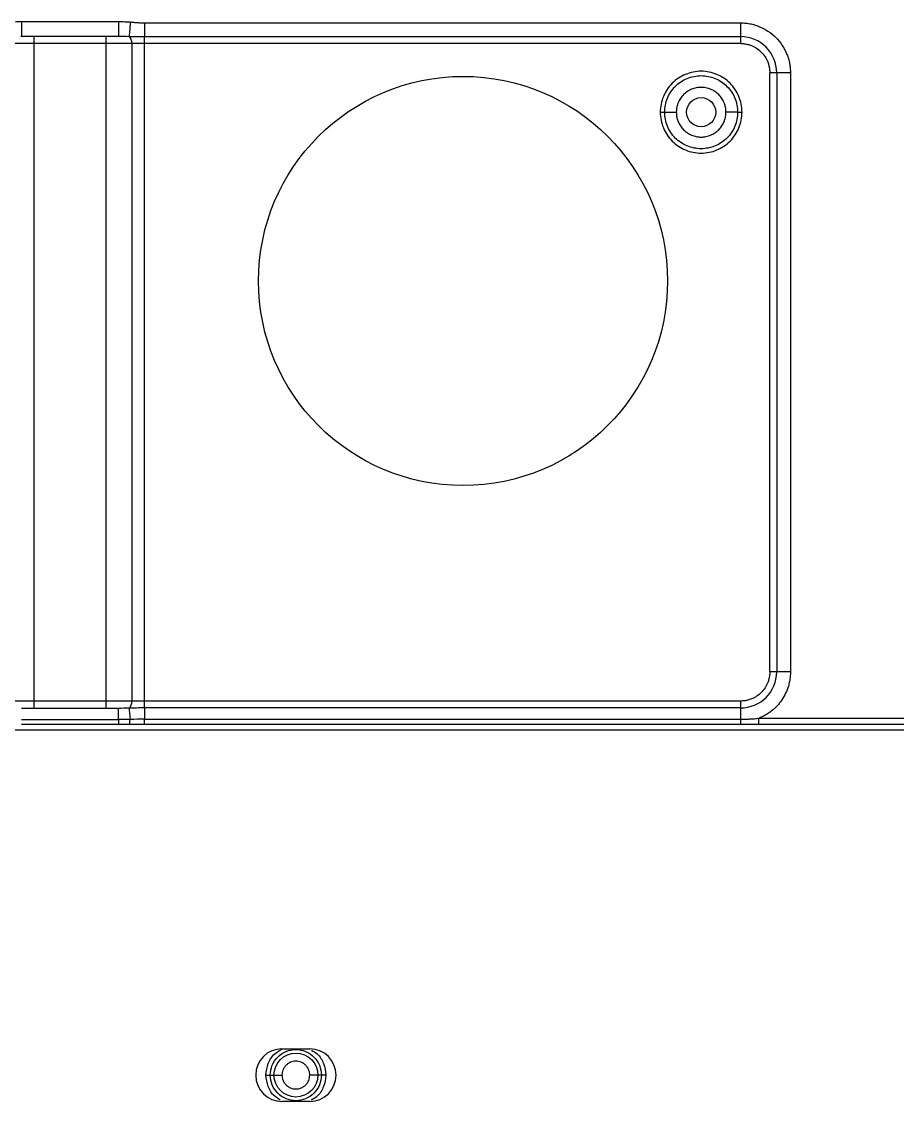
# Model space of a CAD drawing. Header units: millimetres. Extents: x -1 to 1576, y 30 to 633.
# Drawn here: x 1354.3 to 1414.3, y 405.2 to 479.1 of the extents above; entities that cross this region are included whole.
import ezdxf

# ---------------------------------------------------------------- set-up
doc = ezdxf.new("R2010")
doc.units = ezdxf.units.MM

msp = doc.modelspace()

# ---------------------------------------------------------------- linework, layer by layer
at = {"color": 7, "linetype": 'Continuous', "lineweight": 25}
for p, q in [((1354.329, 479.053), (1360.953, 479.053)), ((1362.738, 478.967), (1403.551, 478.967)), ((1403.551, 478.967), (1403.551, 477.553)), ((1403.551, 477.553), (1311.731, 477.553)), ((1354.284, 478.053), (1354.333, 478.058)), ((1354.329, 478.053), (1360.953, 478.053)), ((1355.159, 478.053), (1355.159, 432.053)), ((1360.123, 432.053), (1360.123, 478.053)), ((1361.866, 477.553), (1361.866, 432.553)), ((1362.738, 478.024), (1403.551, 478.024)), ((1362.738, 432.082), (1362.738, 478.024)), ((1406.965, 475.553), (1405.551, 475.553)), ((1405.551, 434.553), (1405.551, 475.553)), ((1406.022, 475.553), (1406.022, 434.553)), ((1406.965, 475.553), (1406.965, 434.553)), ((1406.965, 434.553), (1405.551, 434.553)), ((1403.551, 432.553), (1311.731, 432.553)), ((1403.551, 432.553), (1403.551, 431.307)), ((1360.953, 432.053), (1354.329, 432.053)), ((1360.998, 432.053), (1360.949, 432.05)), ((1403.551, 432.082), (1362.738, 432.082)), ((1354.329, 431.285), (1360.953, 431.285)), ((1360.953, 430.951), (1354.329, 430.951)), ((1360.953, 431.285), (1360.953, 430.951)), ((1362.738, 431.307), (1403.551, 431.307)), ((1403.551, 430.945), (1362.738, 430.945)), ((1404.811, 431.38), (1418.111, 431.38)), ((1418.111, 430.937), (1404.811, 430.937)), ((1432.771, 430.553), (1342.331, 430.553)), ((1372.156, 408.753), (1374.056, 408.753)), ((1374.056, 405.153), (1372.156, 405.153))]:
    msp.add_line(p, q, dxfattribs=at)
msp.add_circle((1384.551, 461.303), 14, dxfattribs=at)
at = {"color": 141}
for centre, radius in [((1400.851, 472.853), 1), ((1373.106, 406.953), 1.5)]:
    msp.add_circle(centre, radius, dxfattribs=at)
at = {"color": 7, "linetype": 'Continuous', "lineweight": 25}
for centre, radius, start, end in [((1361.309, 477.63), 0.562, 352.17675, 47.56507), ((1403.551, 475.553), 2.471, 0, 90), ((1403.551, 434.553), 2.471, 270, 360), ((1361.309, 432.477), 0.562, 312.43497, 7.82324), ((1372.156, 406.953), 1.8, 90, 270), ((1374.056, 406.953), 1.8, 270, 90)]:
    msp.add_arc(centre, radius, start, end, dxfattribs=at)
for points, knots in [([(1353.513, 479.027), (1353.569, 479.031), (1353.69, 479.04), (1353.882, 479.047), (1354.098, 479.052), (1354.249, 479.053), (1354.329, 479.053)], [0, 0, 0, 0, 0.207871, 0.443757, 0.707773, 1, 1, 1, 1]), ([(1354.329, 479.053), (1354.329, 478.791), (1354.329, 478.531), (1354.329, 478.161), (1354.329, 478.053), (1354.329, 478.053)], [0, 0, 0, 0, 0.5, 0.5, 1, 1, 1, 1]), ([(1360.953, 479.053), (1361.105, 479.053), (1361.377, 479.052), (1361.649, 479.035), (1361.769, 479.027)], [0, 0, 0, 0, 0.556213, 1, 1, 1, 1]), ([(1360.953, 479.053), (1360.953, 478.922), (1360.953, 478.791), (1360.953, 478.55), (1360.953, 478.439), (1360.953, 478.254), (1360.953, 478.179), (1360.953, 478.079), (1360.953, 478.053), (1360.953, 478.053)], [0, 0, 0, 0, 0.25, 0.25, 0.5, 0.5, 0.75, 0.75, 1, 1, 1, 1]), ([(1361.769, 479.027), (1361.75, 478.794), (1361.731, 478.562), (1361.702, 478.206), (1361.692, 478.083), (1361.689, 478.044)], [0, 0, 0, 0, 0.5, 0.5, 1, 1, 1, 1]), ([(1361.769, 479.027), (1361.854, 479.02), (1362.02, 479.005), (1362.267, 478.984), (1362.506, 478.97), (1362.663, 478.968), (1362.738, 478.967)], [0, 0, 0, 0, 0.26275, 0.514851, 0.767475, 1, 1, 1, 1]), ([(1362.738, 478.967), (1362.738, 478.762), (1362.738, 478.557), (1362.738, 478.222), (1362.738, 478.093), (1362.738, 478.024)], [0, 0, 0, 0, 0.5, 0.5, 1, 1, 1, 1]), ([(1403.551, 478.967), (1403.613, 478.966), (1403.736, 478.964), (1403.919, 478.949), (1404.101, 478.925), (1404.281, 478.891), (1404.459, 478.847), (1404.635, 478.793), (1404.968, 478.671), (1405.439, 478.428), (1405.981, 477.984), (1406.426, 477.442), (1406.69, 476.929), (1406.835, 476.507), (1406.91, 476.194), (1406.957, 475.875), (1406.962, 475.661), (1406.965, 475.553)], [0, 0, 0, 0, 0.034552, 0.068858, 0.103016, 0.137128, 0.171294, 0.205615, 0.240191, 0.37006, 0.500029, 0.629897, 0.759866, 0.820152, 0.879909, 0.939678, 1, 1, 1, 1]), ([(1403.551, 477.553), (1403.593, 477.552), (1403.677, 477.551), (1403.802, 477.539), (1403.926, 477.519), (1404.048, 477.492), (1404.169, 477.457), (1404.376, 477.382), (1404.657, 477.237), (1404.975, 476.977), (1405.235, 476.659), (1405.399, 476.341), (1405.493, 476.052), (1405.542, 475.804), (1405.548, 475.637), (1405.551, 475.553)], [0, 0, 0, 0, 0.040276, 0.080243, 0.120058, 0.159883, 0.199877, 0.240199, 0.370043, 0.500057, 0.629901, 0.759916, 0.840121, 0.919721, 1, 1, 1, 1]), ([(1403.651, 472.853), (1403.651, 473.22), (1403.578, 473.586), (1403.297, 474.264), (1403.09, 474.574), (1402.572, 475.092), (1402.261, 475.3), (1401.584, 475.58), (1401.218, 475.653), (1400.484, 475.653), (1400.118, 475.58), (1399.441, 475.299), (1399.13, 475.092), (1398.612, 474.574), (1398.405, 474.263), (1398.124, 473.586), (1398.051, 473.22), (1398.051, 472.853)], [0, 0, 0, 0, 0.125, 0.125, 0.25, 0.25, 0.375, 0.375, 0.5, 0.5, 0.625, 0.625, 0.75, 0.75, 0.875, 0.875, 1, 1, 1, 1]), ([(1398.351, 472.853), (1398.351, 473.181), (1398.416, 473.508), (1398.667, 474.113), (1398.852, 474.39), (1399.314, 474.852), (1399.591, 475.037), (1400.196, 475.288), (1400.523, 475.353), (1401.179, 475.353), (1401.506, 475.288), (1402.111, 475.037), (1402.388, 474.852), (1402.85, 474.39), (1403.035, 474.113), (1403.286, 473.508), (1403.351, 473.181), (1403.351, 472.853)], [0, 0, 0, 0, 0.125, 0.125, 0.25, 0.25, 0.375, 0.375, 0.5, 0.5, 0.625, 0.625, 0.75, 0.75, 0.875, 0.875, 1, 1, 1, 1]), ([(1402.551, 472.853), (1402.55, 472.898), (1402.548, 472.987), (1402.532, 473.12), (1402.506, 473.25), (1402.47, 473.379), (1402.4, 473.567), (1402.274, 473.804), (1402.061, 474.063), (1401.802, 474.276), (1401.506, 474.433), (1401.185, 474.532), (1400.851, 474.564), (1400.517, 474.532), (1400.196, 474.433), (1399.9, 474.276), (1399.641, 474.063), (1399.428, 473.804), (1399.288, 473.541), (1399.204, 473.295), (1399.159, 473.076), (1399.154, 472.928), (1399.151, 472.853)], [0, 0, 0, 0, 0.025179, 0.05013, 0.075011, 0.099978, 0.125186, 0.187587, 0.250092, 0.312501, 0.375011, 0.437474, 0.50004, 0.562505, 0.625066, 0.687464, 0.749971, 0.812374, 0.874873, 0.916678, 0.958145, 1, 1, 1, 1]), ([(1398.051, 472.853), (1398.13, 472.853), (1398.208, 472.853), (1398.319, 472.853), (1398.351, 472.853), (1398.351, 472.853)], [0, 0, 0, 0, 0.5, 0.5, 1, 1, 1, 1]), ([(1398.051, 472.853), (1398.051, 472.486), (1398.124, 472.12), (1398.405, 471.443), (1398.612, 471.133), (1399.131, 470.615), (1399.441, 470.407), (1400.118, 470.126), (1400.484, 470.053), (1401.218, 470.053), (1401.584, 470.126), (1402.261, 470.406), (1402.572, 470.614), (1403.09, 471.132), (1403.297, 471.443), (1403.578, 472.12), (1403.651, 472.486), (1403.651, 472.853)], [0, 0, 0, 0, 0.125, 0.125, 0.25, 0.25, 0.375, 0.375, 0.5, 0.5, 0.625, 0.625, 0.75, 0.75, 0.875, 0.875, 1, 1, 1, 1]), ([(1403.351, 472.853), (1403.351, 472.525), (1403.286, 472.198), (1403.035, 471.593), (1402.85, 471.317), (1402.388, 470.854), (1402.111, 470.669), (1401.506, 470.418), (1401.179, 470.353), (1400.523, 470.353), (1400.196, 470.418), (1399.591, 470.669), (1399.314, 470.854), (1398.852, 471.317), (1398.667, 471.593), (1398.416, 472.198), (1398.351, 472.525), (1398.351, 472.853)], [0, 0, 0, 0, 0.125, 0.125, 0.25, 0.25, 0.375, 0.375, 0.5, 0.5, 0.625, 0.625, 0.75, 0.75, 0.875, 0.875, 1, 1, 1, 1]), ([(1398.351, 472.853), (1398.351, 472.853), (1398.437, 472.853), (1398.734, 472.853), (1398.942, 472.853), (1399.151, 472.853)], [0, 0, 0, 0, 0.5, 0.5, 1, 1, 1, 1]), ([(1399.151, 472.853), (1399.152, 472.808), (1399.154, 472.719), (1399.17, 472.587), (1399.196, 472.457), (1399.232, 472.328), (1399.302, 472.14), (1399.428, 471.902), (1399.641, 471.644), (1399.9, 471.43), (1400.196, 471.273), (1400.517, 471.174), (1400.851, 471.142), (1401.185, 471.174), (1401.506, 471.273), (1401.802, 471.43), (1402.061, 471.643), (1402.274, 471.902), (1402.414, 472.166), (1402.498, 472.411), (1402.543, 472.63), (1402.548, 472.779), (1402.551, 472.853)], [0, 0, 0, 0, 0.025108, 0.050018, 0.074887, 0.09987, 0.125122, 0.187514, 0.250079, 0.312484, 0.374988, 0.437452, 0.500017, 0.562482, 0.625047, 0.687453, 0.749962, 0.812367, 0.874868, 0.916676, 0.958145, 1, 1, 1, 1]), ([(1403.351, 472.853), (1403.351, 472.853), (1403.265, 472.853), (1402.968, 472.853), (1402.76, 472.853), (1402.551, 472.853)], [0, 0, 0, 0, 0.5, 0.5, 1, 1, 1, 1]), ([(1403.351, 472.853), (1403.351, 472.853), (1403.383, 472.853), (1403.494, 472.853), (1403.572, 472.853), (1403.651, 472.853)], [0, 0, 0, 0, 0.5, 0.5, 1, 1, 1, 1]), ([(1405.551, 434.553), (1405.55, 434.511), (1405.549, 434.427), (1405.537, 434.302), (1405.517, 434.178), (1405.49, 434.056), (1405.455, 433.935), (1405.38, 433.728), (1405.235, 433.447), (1404.975, 433.129), (1404.657, 432.869), (1404.339, 432.705), (1404.05, 432.611), (1403.802, 432.562), (1403.635, 432.556), (1403.551, 432.553)], [0, 0, 0, 0, 0.040276, 0.080243, 0.120058, 0.159883, 0.199877, 0.240199, 0.370043, 0.500057, 0.629901, 0.759916, 0.840121, 0.919721, 1, 1, 1, 1]), ([(1406.965, 434.553), (1406.964, 434.498), (1406.963, 434.387), (1406.95, 434.221), (1406.931, 434.057), (1406.903, 433.894), (1406.866, 433.732), (1406.791, 433.458), (1406.647, 433.081), (1406.387, 432.628), (1406.062, 432.219), (1405.724, 431.908), (1405.403, 431.678), (1405.116, 431.511), (1404.912, 431.423), (1404.811, 431.38)], [0, 0, 0, 0, 0.040883, 0.08158, 0.122187, 0.162802, 0.203521, 0.244441, 0.372171, 0.500035, 0.627766, 0.75563, 0.837187, 0.918385, 1, 1, 1, 1]), ([(1360.953, 431.285), (1360.953, 431.501), (1360.953, 431.7), (1360.953, 431.976), (1360.953, 432.053), (1360.953, 432.053)], [0, 0, 0, 0, 0.5, 0.5, 1, 1, 1, 1]), ([(1361.689, 432.062), (1361.691, 432.029), (1361.699, 431.936), (1361.721, 431.664), (1361.736, 431.484), (1361.752, 431.291)], [0, 0, 0, 0, 0.5, 0.5, 1, 1, 1, 1]), ([(1362.738, 432.082), (1362.738, 432.023), (1362.738, 431.918), (1362.738, 431.648), (1362.738, 431.481), (1362.738, 431.307)], [0, 0, 0, 0, 0.5, 0.5, 1, 1, 1, 1]), ([(1361.743, 430.949), (1361.624, 430.95), (1361.361, 430.951), (1361.097, 430.951), (1360.953, 430.951)], [0, 0, 0, 0, 0.452244, 1, 1, 1, 1]), ([(1362.738, 430.945), (1362.598, 430.945), (1362.267, 430.946), (1361.935, 430.948), (1361.743, 430.949)], [0, 0, 0, 0, 0.420474, 1, 1, 1, 1]), ([(1403.551, 431.307), (1403.654, 431.308), (1403.861, 431.309), (1404.174, 431.323), (1404.491, 431.345), (1404.703, 431.368), (1404.811, 431.38)], [0, 0, 0, 0, 0.245457, 0.492199, 0.742868, 1, 1, 1, 1]), ([(1404.811, 430.937), (1404.726, 430.938), (1404.513, 430.938), (1404.186, 430.941), (1403.851, 430.944), (1403.644, 430.945), (1403.551, 430.945)], [0, 0, 0, 0, 0.200515, 0.50786, 0.778848, 1, 1, 1, 1]), ([(1404.811, 430.937), (1404.811, 430.98), (1404.811, 431.044), (1404.811, 431.199), (1404.811, 431.289), (1404.811, 431.38)], [0, 0, 0, 0, 0.5, 0.5, 1, 1, 1, 1]), ([(1371.056, 406.953), (1371.088, 407.22), (1371.151, 407.753), (1371.579, 408.41), (1371.997, 408.648), (1372.181, 408.753)], [0, 0, 0, 0, 0.3587, 0.717054, 1, 1, 1, 1]), ([(1371.356, 406.953), (1371.356, 407.183), (1371.402, 407.412), (1371.577, 407.835), (1371.707, 408.029), (1372.03, 408.352), (1372.224, 408.482), (1372.647, 408.657), (1372.877, 408.703), (1373.335, 408.703), (1373.565, 408.657), (1373.988, 408.482), (1374.182, 408.352), (1374.505, 408.029), (1374.635, 407.835), (1374.81, 407.412), (1374.856, 407.183), (1374.856, 406.953)], [0, 0, 0, 0, 0.125, 0.125, 0.25, 0.25, 0.375, 0.375, 0.5, 0.5, 0.625, 0.625, 0.75, 0.75, 0.875, 0.875, 1, 1, 1, 1]), ([(1374.174, 408.657), (1374.307, 408.58), (1374.671, 408.367), (1375.059, 407.751), (1375.124, 407.219), (1375.156, 406.953)], [0, 0, 0, 0, 0.222664, 0.61124, 1, 1, 1, 1]), ([(1374.056, 406.953), (1374.055, 406.984), (1374.053, 407.046), (1374.039, 407.139), (1374.017, 407.229), (1373.975, 407.346), (1373.901, 407.484), (1373.782, 407.629), (1373.638, 407.748), (1373.418, 407.865), (1373.106, 407.928), (1372.795, 407.865), (1372.575, 407.748), (1372.43, 407.629), (1372.311, 407.485), (1372.223, 407.319), (1372.166, 407.14), (1372.159, 407.015), (1372.156, 406.953)], [0, 0, 0, 0, 0.031455, 0.062626, 0.093818, 0.125337, 0.187777, 0.250402, 0.31285, 0.375475, 0.500072, 0.624659, 0.687104, 0.749734, 0.81218, 0.874804, 0.937355, 1, 1, 1, 1]), ([(1371.056, 406.953), (1371.135, 406.953), (1371.213, 406.953), (1371.324, 406.953), (1371.356, 406.953), (1371.356, 406.953)], [0, 0, 0, 0, 0.5, 0.5, 1, 1, 1, 1]), ([(1372.038, 405.249), (1371.905, 405.326), (1371.541, 405.54), (1371.153, 406.155), (1371.088, 406.687), (1371.056, 406.953)], [0, 0, 0, 0, 0.222976, 0.611348, 1, 1, 1, 1]), ([(1371.056, 406.953), (1371.135, 406.953), (1371.213, 406.953), (1371.324, 406.953), (1371.356, 406.953), (1371.356, 406.953)], [0, 0, 0, 0, 0.5, 0.5, 1, 1, 1, 1]), ([(1371.356, 406.953), (1371.356, 406.953), (1371.442, 406.953), (1371.739, 406.953), (1371.947, 406.953), (1372.156, 406.953)], [0, 0, 0, 0, 0.5, 0.5, 1, 1, 1, 1]), ([(1374.856, 406.953), (1374.856, 406.724), (1374.81, 406.494), (1374.635, 406.071), (1374.505, 405.878), (1374.182, 405.554), (1373.988, 405.424), (1373.565, 405.249), (1373.335, 405.203), (1372.877, 405.203), (1372.647, 405.249), (1372.224, 405.424), (1372.03, 405.554), (1371.707, 405.878), (1371.577, 406.071), (1371.402, 406.494), (1371.356, 406.724), (1371.356, 406.953)], [0, 0, 0, 0, 0.125, 0.125, 0.25, 0.25, 0.375, 0.375, 0.5, 0.5, 0.625, 0.625, 0.75, 0.75, 0.875, 0.875, 1, 1, 1, 1]), ([(1372.156, 406.953), (1372.157, 406.922), (1372.159, 406.86), (1372.173, 406.767), (1372.195, 406.677), (1372.237, 406.56), (1372.311, 406.422), (1372.43, 406.277), (1372.574, 406.158), (1372.794, 406.041), (1373.106, 405.978), (1373.417, 406.041), (1373.637, 406.158), (1373.782, 406.277), (1373.901, 406.422), (1373.989, 406.587), (1374.046, 406.766), (1374.053, 406.891), (1374.056, 406.953)], [0, 0, 0, 0, 0.031455, 0.062625, 0.093817, 0.125335, 0.187776, 0.2504, 0.312847, 0.375471, 0.500068, 0.624661, 0.687107, 0.749738, 0.812184, 0.874806, 0.937357, 1, 1, 1, 1]), ([(1374.856, 406.953), (1374.856, 406.953), (1374.77, 406.953), (1374.473, 406.953), (1374.265, 406.953), (1374.056, 406.953)], [0, 0, 0, 0, 0.5, 0.5, 1, 1, 1, 1]), ([(1375.156, 406.953), (1375.124, 406.687), (1375.059, 406.155), (1374.667, 405.535), (1374.297, 405.319), (1374.158, 405.238)], [0, 0, 0, 0, 0.385162, 0.770147, 1, 1, 1, 1]), ([(1375.156, 406.953), (1375.077, 406.953), (1374.999, 406.953), (1374.888, 406.953), (1374.856, 406.953), (1374.856, 406.953)], [0, 0, 0, 0, 0.5, 0.5, 1, 1, 1, 1])]:
    msp.add_open_spline(points, degree=3, knots=knots, dxfattribs=at)
for points in [[(1360.953, 478.053), (1361.207, 478.053), (1361.454, 478.052), (1361.689, 478.044)], [(1361.689, 478.044), (1362.015, 478.035), (1362.375, 478.024), (1362.738, 478.024)], [(1361.689, 432.062), (1361.454, 432.054), (1361.207, 432.053), (1360.953, 432.053)], [(1362.738, 432.082), (1362.376, 432.082), (1362.015, 432.071), (1361.689, 432.062)], [(1361.752, 431.291), (1361.482, 431.285), (1361.217, 431.285), (1360.953, 431.285)], [(1361.743, 430.949), (1361.747, 431.016), (1361.75, 431.145), (1361.752, 431.291)], [(1362.738, 431.307), (1362.416, 431.307), (1362.091, 431.298), (1361.752, 431.291)], [(1362.738, 430.945), (1362.738, 431.015), (1362.738, 431.154), (1362.738, 431.307)], [(1403.551, 431.307), (1403.551, 431.154), (1403.551, 431.015), (1403.551, 430.945)]]:
    msp.add_open_spline(points, degree=3, dxfattribs=at)

doc.saveas('drawing.dxf')
